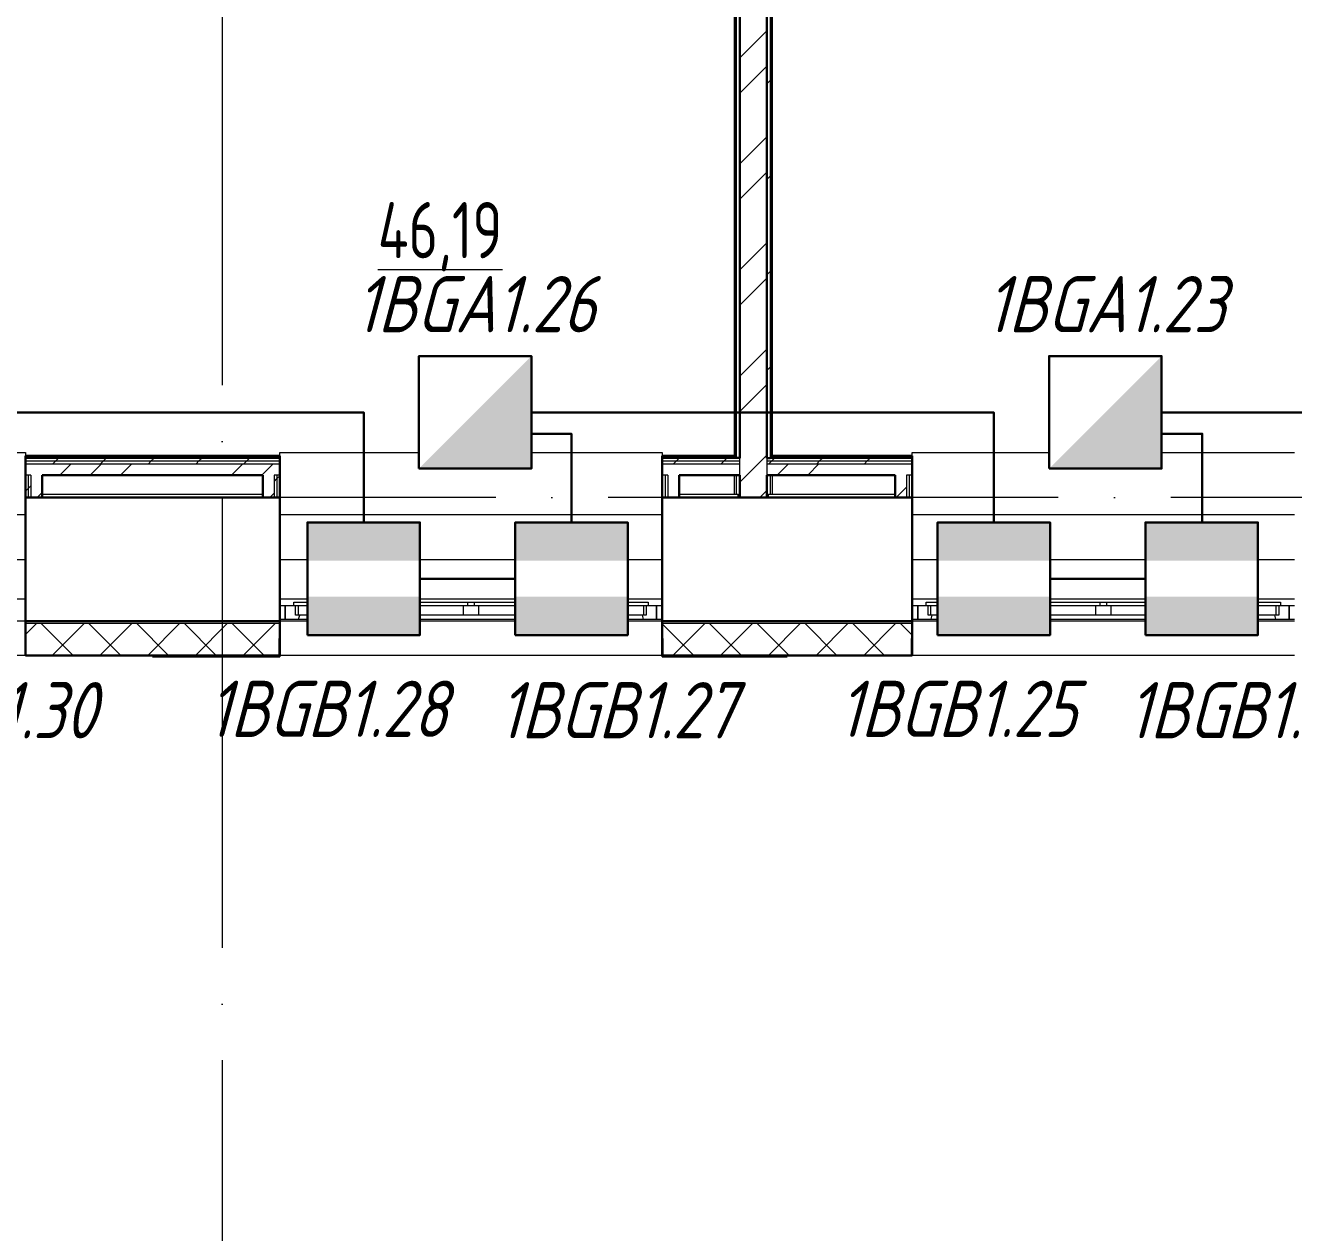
# Model space of a CAD drawing. Header units: millimetres. Extents: x -259793 to 1187961, y -549744 to 43070.
# Drawn here: x -60181 to -54545, y -23410 to -18046 of the extents above; entities that cross this region are included whole.
import ezdxf
from ezdxf.enums import TextEntityAlignment as Align

# ---------------------------------------------------------------- set-up
doc = ezdxf.new("R2010")
doc.units = ezdxf.units.MM
doc.linetypes.add('ADSK_Линия сетки', pattern=[25, 20, -2.5, 0, -2.5])
for name, color, linetype, lineweight in [('_ Окна', 7, 'Continuous', 9), ('RC-Извещатели_охранные', 5, 'Continuous', 30), ('лс', 5, 'Continuous', 30), ('Марки помещений', 252, 'Continuous', 20), ('Ограждение', 252, 'Continuous', 9), ('Окна', 252, 'Continuous', 9), ('Оси', 252, 'Continuous', 9), ('Стены внутренние', 7, 'Continuous', 18), ('Стены наружные', 7, 'Continuous', 18), ('Стены штриховка', 7, 'Continuous', 9)]:
    doc.layers.add(name, color=color, linetype=linetype, lineweight=lineweight)
doc.layers.add('RC-Позиционные_обозначения', color=7, linetype='Continuous')
doc.styles.add('GOST Common_3', font='', dxfattribs={"height": 3.5})
doc.styles.add('RubezhCAD', font='', dxfattribs={"oblique": 10})
doc.styles.get("Standard").update_dxf_attribs({"font": ''})
doc.styles.get('GOST Common_3').set_extended_font_data('GOST 2.304 type A')
doc.styles.get('RubezhCAD').set_extended_font_data('GOST type A')
doc.styles.get('Standard').set_extended_font_data('GOST type B')

# ---------------------------------------------------------------- blocks, each defined once
blk = doc.blocks.new('RC-UGO-IOZ-02')
at = {"layer": 'RC-Извещатели_охранные'}
blk.add_attdef('PSTN', text='', height=2.5, dxfattribs=at).set_placement((0.977, 2.603), align=Align.BOTTOM_LEFT)
blk.add_wipeout([(2.5, -2.5), (2.5, 2.5), (-2.5, 2.5), (-2.5, -2.5)]).dxf.layer = 'RC-Извещатели_охранные'
blk.add_wipeout([(-2.5, -2.5), (-2.5, 2.5), (2.5, 2.5), (2.5, -2.5)]).dxf.layer = 'RC-Извещатели_охранные'
h = blk.add_hatch(color=256, dxfattribs=at)
h.dxf.hatch_style = 1
h.paths.add_polyline_path([(2.5, -2.5), (2.5, 2.5), (0, 0), (-2.5, -2.5)])
blk.add_lwpolyline([(-2.5, -2.5), (2.5, -2.5), (2.5, 2.5), (-2.5, 2.5)], close=True, dxfattribs=at)
blk = doc.blocks.new('RC-UGO-IOM-02')
at = {"layer": 'RC-Извещатели_охранные'}
blk.add_point((0, 0), dxfattribs=at)
blk.add_attdef('PSTN', text='', height=2.5, dxfattribs=at).set_placement((0.977, 2.603), align=Align.BOTTOM_LEFT)
blk.add_wipeout([(2.5, -2.5), (2.5, 2.5), (-2.5, 2.5), (-2.5, -2.5)]).dxf.layer = 'RC-Извещатели_охранные'
blk.add_wipeout([(-2.5, -2.5), (-2.5, 2.5), (2.5, 2.5), (2.5, -2.5)]).dxf.layer = 'RC-Извещатели_охранные'
h = blk.add_hatch(color=256, dxfattribs=at)
h.dxf.hatch_style = 1
h.paths.add_polyline_path([(2.5, 0.8), (2.5, 2.506), (-2.5, 2.499), (-2.5, 0.8)])
h = blk.add_hatch(color=256, dxfattribs=at)
h.dxf.hatch_style = 1
h.paths.add_polyline_path([(2.5, -2.5), (2.5, -0.794), (-2.5, -0.801), (-2.5, -2.5)])
blk.add_lwpolyline([(-2.5, -2.5), (2.5, -2.5), (2.5, 2.5), (-2.5, 2.5)], close=True, dxfattribs=at)
blk = doc.blocks.new('1 этаж')
at = {"layer": 'Стены наружные', "lineweight": 9, "true_color": 0x636466}
h = blk.add_hatch(dxfattribs=at)
h.set_pattern_fill('FP_41', color=251, style=0, pattern_type=2)
h.set_pattern_definition([(180, (-32119.82, 96), (-1e-14, -100), [])])
h.paths.add_polyline_path([(-66005.8, -20703.7), (-64730.8, -20703.7), (-64730.8, -20693.7), (-66005.8, -20693.7)])
h.paths.add_polyline_path([(2117.4, -20703.7), (2694.2, -20703.7), (2694.2, -20693.7), (1409.2, -20693.7), (1409.2, -20703.7)])
h.paths.add_polyline_path([(-63030.8, -20703.7), (-61880.8, -20703.7), (-61880.8, -20693.7), (-63030.8, -20693.7)])
h.paths.add_polyline_path([(-752.8, -20703.7), (-290.8, -20703.7), (-290.8, -20693.7), (-1390.8, -20693.7), (-1390.8, -20703.7)])
h.paths.add_polyline_path([(-60180.8, -20703.7), (-59050.8, -20703.7), (-59050.8, -20693.7), (-60180.8, -20693.7)])
h.paths.add_polyline_path([(-3623, -20703.7), (-3090.8, -20703.7), (-3090.8, -20693.7), (-4165.8, -20693.7), (-4165.8, -20703.7)])
h.paths.add_polyline_path([(-57350.8, -20703.7), (-56240.8, -20703.7), (-56240.8, -20693.7), (-57350.8, -20693.7)])
h.paths.add_polyline_path([(-5865.8, -20703.7), (-5865.8, -20693.7), (-6960.8, -20693.7), (-6960.8, -20703.7), (-6493.2, -20703.7)])
h.paths.add_polyline_path([(-54540.8, -20703.7), (-53450.8, -20703.7), (-53450.8, -20693.7), (-54540.8, -20693.7)])
h.paths.add_polyline_path([(-8660.8, -20703.7), (-8660.8, -20693.7), (-9765.8, -20693.7), (-9765.8, -20703.7), (-9363.4, -20703.7)])
h.paths.add_polyline_path([(-51750.8, -20703.7), (-50620.8, -20703.7), (-50620.8, -20693.7), (-51750.8, -20693.7)])
h.paths.add_polyline_path([(-11516, -20703.7), (-11465.8, -20703.7), (-11465.8, -20693.7), (-12545.8, -20693.7), (-12545.8, -20703.7), (-12233.6, -20703.7)])
h.paths.add_polyline_path([(-48920.8, -20703.7), (-47800.8, -20703.7), (-47800.8, -20693.7), (-48920.8, -20693.7)])
h.paths.add_polyline_path([(-14245.8, -20703.7), (-14245.8, -20693.7), (-15320.8, -20693.7), (-15320.8, -20703.7), (-14386.2, -20703.7)])
h.paths.add_polyline_path([(-46100.8, -20703.7), (-45030.8, -20703.7), (-45030.8, -20693.7), (-46100.8, -20693.7)])
h.paths.add_polyline_path([(-17256.4, -20703.7), (-17020.8, -20703.7), (-17020.8, -20693.7), (-18120.8, -20693.7), (-18120.8, -20703.7), (-17974, -20703.7)])
h.paths.add_polyline_path([(-43330.8, -20703.7), (-42230.8, -20703.7), (-42230.8, -20693.7), (-43330.8, -20693.7)])
h.paths.add_polyline_path([(-19820.8, -20703.7), (-19820.8, -20693.7), (-20920.8, -20693.7), (-20920.8, -20703.7), (-20126.6, -20703.7)])
h.paths.add_polyline_path([(-40530.8, -20703.7), (-39400.8, -20703.7), (-39400.8, -20693.7), (-40530.8, -20693.7)])
h.paths.add_polyline_path([(-22620.8, -20703.7), (-22620.8, -20693.7), (-23700.8, -20693.7), (-23700.8, -20703.7), (-22996.8, -20703.7)])
h.paths.add_polyline_path([(-25867, -20703.7), (-25400.8, -20703.7), (-25400.8, -20693.7), (-26500.8, -20693.7), (-26500.8, -20703.7), (-26498.8, -20703.7)])
h.paths.add_polyline_path([(-37700.8, -20703.7), (-36590.8, -20703.7), (-36590.8, -20693.7), (-37700.8, -20693.7)])
h.paths.add_polyline_path([(-28202.8, -20703.7), (-28200.8, -20703.7), (-28200.8, -20693.7), (-29240.8, -20693.7), (-29239.8, -20703.7), (-28378.4, -20703.7)])
h.paths.add_polyline_path([(-34890.8, -20703.7), (-33780.8, -20703.7), (-33780.8, -20693.7), (-34890.8, -20693.7)])
h.paths.add_polyline_path([(-30940.8, -20703.7), (-30940.8, -20693.7), (-32080.8, -20693.7), (-32079.8, -20703.7), (-31090.8, -20703.7)])
at = {"layer": '_ Окна', "color": 251, "true_color": 0x636466}
for p, q in [((-59025.8, -20625.7), (-59050.8, -20625.7)), ((-59025.8, -20683.7), (-59025.8, -20625.7)), ((-57350.8, -20625.7), (-57375.8, -20625.7)), ((-57375.8, -20625.7), (-57375.8, -20683.7)), ((-56215.8, -20625.7), (-56240.8, -20625.7)), ((-56215.8, -20683.7), (-56215.8, -20625.7)), ((-54540.8, -20625.7), (-54565.8, -20625.7)), ((-54565.8, -20625.7), (-54565.8, -20683.7)), ((-59050.8, -20683.7), (-59025.8, -20683.7)), ((-57375.8, -20683.7), (-57350.8, -20683.7)), ((-56240.8, -20683.7), (-56215.8, -20683.7)), ((-54565.8, -20683.7), (-54540.8, -20683.7))]:
    blk.add_line(p, q, dxfattribs=at)
at = {"layer": '_ Окна', "color": 251, "lineweight": 18, "true_color": 0x636466}
for p, q in [((-58987.8, -20625.7), (-59025.8, -20625.7)), ((-59025.8, -20625.7), (-59025.8, -20683.7)), ((-58979.8, -20666.7), (-58979.8, -20625.7)), ((-57421.8, -20625.7), (-57421.8, -20666.7)), ((-57375.8, -20625.7), (-57413.8, -20625.7)), ((-57375.8, -20683.7), (-57375.8, -20625.7)), ((-56177.8, -20625.7), (-56215.8, -20625.7)), ((-56215.8, -20625.7), (-56215.8, -20683.7)), ((-56169.8, -20666.7), (-56169.8, -20625.7)), ((-54611.8, -20625.7), (-54611.8, -20666.7)), ((-54565.8, -20625.7), (-54603.8, -20625.7)), ((-54565.8, -20683.7), (-54565.8, -20625.7)), ((-58967.8, -20666.7), (-58979.8, -20666.7)), ((-58966.4, -20683.7), (-58961.8, -20666.7)), ((-57439.8, -20666.7), (-57435.2, -20683.7)), ((-57421.8, -20666.7), (-57433.8, -20666.7)), ((-56157.8, -20666.7), (-56169.8, -20666.7)), ((-56156.4, -20683.7), (-56151.8, -20666.7)), ((-54629.8, -20666.7), (-54625.2, -20683.7)), ((-54611.8, -20666.7), (-54623.8, -20666.7)), ((-59025.8, -20683.7), (-58966.4, -20683.7)), ((-57435.2, -20683.7), (-57375.8, -20683.7)), ((-56215.8, -20683.7), (-56156.4, -20683.7)), ((-54625.2, -20683.7), (-54565.8, -20683.7))]:
    blk.add_line(p, q, dxfattribs=at)
at = {"layer": 'Ограждение', "color": 251, "true_color": 0x636466}
for p, q in [((-57030.8, -14488.7), (-57030.8, -19958.8)), ((-56860.8, -19958.8), (-56860.8, -14773.7)), ((-61880.8, -19943.7), (-60180.8, -19943.7)), ((-60180.8, -19943.7), (-60180.8, -19958.7)), ((-59050.8, -19958.7), (-59050.8, -19943.7)), ((-59050.8, -19943.7), (-57350.8, -19943.7)), ((-57350.8, -19943.7), (-57350.8, -19958.7)), ((-56240.8, -19958.7), (-56240.8, -19943.7)), ((-56240.8, -19943.7), (-54540.8, -19943.7)), ((-57030.8, -20043.7), (-57030.8, -20128.7)), ((-57020.8, -20128.7), (-57020.8, -20043.7)), ((-56870.8, -20043.7), (-56870.8, -20128.7)), ((-56860.8, -20128.7), (-56860.8, -20043.7)), ((-61880.8, -20218.7), (-60180.8, -20218.7)), ((-59050.8, -20218.7), (-57350.8, -20218.7)), ((-56240.8, -20218.7), (-54540.8, -20218.7)), ((-61880.8, -20418.7), (-60180.8, -20418.7)), ((-59050.8, -20418.7), (-57350.8, -20418.7)), ((-56240.8, -20418.7), (-54540.8, -20418.7)), ((-61880.8, -20593.7), (-60180.8, -20593.7)), ((-59050.8, -20593.7), (-57350.8, -20593.7)), ((-56240.8, -20593.7), (-54540.8, -20593.7))]:
    blk.add_line(p, q, dxfattribs=at)
at = {"layer": 'Окна', "color": 251, "true_color": 0x636466}
for p, q in [((-58987.8, -20608.7), (-58215.8, -20608.7)), ((-58987.8, -20625.7), (-58987.8, -20608.7)), ((-58215.8, -20625.7), (-58987.8, -20625.7)), ((-58967.8, -20666.7), (-58967.8, -20625.7)), ((-58235.8, -20625.7), (-58235.8, -20666.7)), ((-58215.8, -20608.7), (-58185.8, -20608.7)), ((-58215.8, -20608.7), (-58215.8, -20625.7)), ((-58185.8, -20625.7), (-58215.8, -20625.7)), ((-58185.8, -20608.7), (-57413.8, -20608.7)), ((-58185.8, -20625.7), (-58185.8, -20608.7)), ((-57413.8, -20625.7), (-58185.8, -20625.7)), ((-58165.8, -20666.7), (-58165.8, -20625.7)), ((-57433.8, -20625.7), (-57433.8, -20666.7)), ((-57413.8, -20608.7), (-57413.8, -20625.7)), ((-56177.8, -20608.7), (-55405.8, -20608.7)), ((-56177.8, -20625.7), (-56177.8, -20608.7)), ((-55405.8, -20625.7), (-56177.8, -20625.7)), ((-56157.8, -20666.7), (-56157.8, -20625.7)), ((-55425.8, -20625.7), (-55425.8, -20666.7)), ((-55405.8, -20608.7), (-55375.8, -20608.7)), ((-55405.8, -20608.7), (-55405.8, -20625.7)), ((-55375.8, -20625.7), (-55405.8, -20625.7)), ((-55375.8, -20608.7), (-54603.8, -20608.7)), ((-55375.8, -20625.7), (-55375.8, -20608.7)), ((-54603.8, -20625.7), (-55375.8, -20625.7)), ((-55355.8, -20666.7), (-55355.8, -20625.7)), ((-54623.8, -20625.7), (-54623.8, -20666.7)), ((-54603.8, -20608.7), (-54603.8, -20625.7)), ((-58235.8, -20666.7), (-58967.8, -20666.7)), ((-58165.8, -20666.7), (-58235.8, -20666.7)), ((-57433.8, -20666.7), (-58165.8, -20666.7)), ((-55425.8, -20666.7), (-56157.8, -20666.7)), ((-55355.8, -20666.7), (-55425.8, -20666.7)), ((-54623.8, -20666.7), (-55355.8, -20666.7)), ((-58966.4, -20683.7), (-57435.2, -20683.7)), ((-56156.4, -20683.7), (-54625.2, -20683.7))]:
    blk.add_line(p, q, dxfattribs=at)
at = {"layer": 'Оси', "color": 251, "linetype": 'ADSK_Линия сетки', "ltscale": 100, "true_color": 0x636466}
for p, q in [((-59305.8, -2643.7), (-59305.8, -33769.9)), ((4411.5, -20143.7), (-72528.1, -20143.7))]:
    blk.add_line(p, q, dxfattribs=at)
at = {"layer": 'Стены внутренние', "color": 251, "lineweight": 30, "true_color": 0x636466}
for p, q in [((-60180.8, -20143.7), (-60180.8, -20693.7)), ((-59125.8, -20143.7), (-60105.8, -20143.7)), ((-59050.8, -20693.7), (-59050.8, -20143.7)), ((-57350.8, -20143.7), (-57350.8, -20693.7)), ((-57005.8, -20143.7), (-57275.8, -20143.7)), ((-56315.8, -20143.7), (-56885.8, -20143.7)), ((-56240.8, -20693.7), (-56240.8, -20143.7)), ((-60180.8, -20693.7), (-59050.8, -20693.7)), ((-60180.8, -20703.7), (-60180.8, -20845.7)), ((-59050.8, -20845.7), (-59050.8, -20703.7)), ((-57350.8, -20693.7), (-56240.8, -20693.7)), ((-57350.8, -20703.7), (-57350.8, -20845.7)), ((-56240.8, -20845.7), (-56240.8, -20703.7)), ((-60180.8, -20845.7), (-59050.8, -20845.7)), ((-57350.8, -20845.7), (-56240.8, -20845.7))]:
    blk.add_line(p, q, dxfattribs=at)
at = {"layer": 'Стены внутренние', "color": 251, "true_color": 0x636466}
for p, q in [((-60180.8, -20693.7), (-61880.8, -20693.7)), ((-57350.8, -20693.7), (-59050.8, -20693.7)), ((-54540.8, -20693.7), (-56240.8, -20693.7)), ((-60180.8, -20845.7), (-61880.8, -20845.7)), ((-57350.8, -20845.7), (-59050.8, -20845.7)), ((-54540.8, -20845.7), (-56240.8, -20845.7))]:
    blk.add_line(p, q, dxfattribs=at)
at = {"layer": 'Стены внутренние', "color": 251, "linetype": 'Continuous', "lineweight": 9, "true_color": 0x636466}
for p, q in [((-60180.8, -20752.5), (-60132, -20703.7)), ((-59970.5, -20843.7), (-60110.5, -20703.7)), ((-60059.9, -20843.7), (-59919.9, -20703.7)), ((-59758.3, -20843.7), (-59898.3, -20703.7)), ((-59847.8, -20843.7), (-59707.8, -20703.7)), ((-59546.2, -20843.7), (-59686.2, -20703.7)), ((-59635.6, -20843.7), (-59495.6, -20703.7)), ((-59334.1, -20843.7), (-59474.1, -20703.7)), ((-59423.5, -20843.7), (-59283.5, -20703.7)), ((-59121.9, -20843.7), (-59261.9, -20703.7)), ((-59211.4, -20843.7), (-59071.4, -20703.7)), ((-57212.7, -20843.7), (-57350.8, -20705.7)), ((-57302.2, -20843.7), (-57162.2, -20703.7)), ((-57000.6, -20843.7), (-57140.6, -20703.7)), ((-57090.1, -20843.7), (-56950.1, -20703.7)), ((-56788.5, -20843.7), (-56928.5, -20703.7)), ((-56877.9, -20843.7), (-56737.9, -20703.7)), ((-56576.3, -20843.7), (-56716.3, -20703.7)), ((-56665.8, -20843.7), (-56525.8, -20703.7)), ((-56364.2, -20843.7), (-56504.2, -20703.7)), ((-56453.7, -20843.7), (-56313.7, -20703.7)), ((-56240.8, -20755), (-56292.1, -20703.7)), ((-57154.4, -20845.7), (-57155.5, -20843.7)), ((-56802.4, -20845.7), (-56803.6, -20843.7)), ((-56588.5, -20843.7), (-56589.6, -20845.7))]:
    blk.add_line(p, q, dxfattribs=at)
at = {"layer": 'Стены наружные', "color": 251, "lineweight": 30, "true_color": 0x636466}
for p, q in [((-57005.8, -14188.7), (-57005.8, -19968.7)), ((-57025.8, -14208.7), (-57025.8, -19958.7)), ((-56885.8, -19968.7), (-56885.8, -14508.7)), ((-56865.8, -19958.7), (-56865.8, -14538.7)), ((-60180.8, -19958.7), (-60180.8, -20143.7)), ((-59050.8, -19958.7), (-60180.8, -19958.7)), ((-59050.8, -20143.7), (-59050.8, -19958.7)), ((-57350.8, -19958.7), (-57350.8, -20143.7)), ((-57025.8, -19958.7), (-57350.8, -19958.7)), ((-57020.8, -19963.7), (-57025.8, -19963.7)), ((-56885.8, -19968.7), (-56870.8, -19968.7)), ((-56865.8, -19963.7), (-56870.8, -19963.7)), ((-56240.8, -19958.7), (-56865.8, -19958.7)), ((-56240.8, -20143.7), (-56240.8, -19958.7)), ((-60105.8, -20043.7), (-59125.8, -20043.7)), ((-60105.8, -20143.7), (-60105.8, -20043.7)), ((-59125.8, -20043.7), (-59125.8, -20143.7)), ((-57275.8, -20043.7), (-57005.8, -20043.7)), ((-57275.8, -20143.7), (-57275.8, -20043.7)), ((-57005.8, -20043.7), (-57005.8, -20143.7)), ((-56885.8, -20143.7), (-56885.8, -20043.7)), ((-56885.8, -20043.7), (-56315.8, -20043.7)), ((-56315.8, -20043.7), (-56315.8, -20143.7)), ((-60180.8, -20143.7), (-60105.8, -20143.7)), ((-59125.8, -20143.7), (-59050.8, -20143.7)), ((-57350.8, -20143.7), (-57275.8, -20143.7)), ((-57005.8, -20143.7), (-56885.8, -20143.7)), ((-56315.8, -20143.7), (-56240.8, -20143.7)), ((-60180.8, -20693.7), (-60180.8, -20703.7)), ((-59050.8, -20703.7), (-59050.8, -20693.7)), ((-57350.8, -20693.7), (-57350.8, -20703.7)), ((-56240.8, -20703.7), (-56240.8, -20693.7)), ((-59050.8, -20845.7), (-59615.8, -20845.7)), ((-59615.8, -20845.7), (-59615.8, -20850.7)), ((-59615.8, -20850.7), (-59050.8, -20850.7)), ((-59050.8, -20850.7), (-59050.8, -20845.7)), ((-56795.8, -20845.7), (-57350.8, -20845.7)), ((-57350.8, -20845.7), (-57350.8, -20850.7)), ((-57350.8, -20850.7), (-56795.8, -20850.7)), ((-56795.8, -20850.7), (-56795.8, -20845.7))]:
    blk.add_line(p, q, dxfattribs=at)
at = {"layer": 'Стены наружные', "color": 251, "linetype": 'Continuous', "lineweight": 9, "true_color": 0x636466}
for p, q in [((-57025.8, -18092.5), (-57020.8, -18087.5)), ((-57005.8, -18189.5), (-56885.8, -18069.5)), ((-56870.8, -18078.9), (-56865.8, -18073.9)), ((-56870.8, -18149.6), (-56865.8, -18144.6)), ((-57025.8, -18163.2), (-57020.8, -18158.2)), ((-57025.8, -18233.9), (-57020.8, -18228.9)), ((-57005.8, -18346.6), (-56885.8, -18226.6)), ((-56870.8, -18220.3), (-56865.8, -18215.3)), ((-57025.8, -18304.6), (-57020.8, -18299.6)), ((-56885.8, -18306), (-56870.8, -18291)), ((-56870.8, -18291), (-56865.8, -18286)), ((-57025.8, -18375.3), (-57020.8, -18370.3)), ((-56870.8, -18361.7), (-56865.8, -18356.7)), ((-56870.8, -18432.4), (-56865.8, -18427.4)), ((-57025.8, -18446), (-57020.8, -18441)), ((-57025.8, -18516.7), (-57020.8, -18511.7)), ((-56870.8, -18503.1), (-56865.8, -18498.1)), ((-57025.8, -18587.4), (-57020.8, -18582.4)), ((-57005.8, -18661), (-56885.8, -18541)), ((-56870.8, -18573.9), (-56865.8, -18568.9)), ((-57025.8, -18658.1), (-57020.8, -18653.1)), ((-56870.8, -18644.6), (-56865.8, -18639.6)), ((-57005.8, -18818.1), (-56885.8, -18698.1)), ((-57025.8, -18728.9), (-57020.8, -18723.9)), ((-56885.8, -18730.3), (-56870.8, -18715.3)), ((-56870.8, -18715.3), (-56865.8, -18710.3)), ((-57025.8, -18799.6), (-57020.8, -18794.6)), ((-56870.8, -18786), (-56865.8, -18781)), ((-57025.8, -18870.3), (-57020.8, -18865.3)), ((-56870.8, -18856.7), (-56865.8, -18851.7)), ((-56870.8, -18927.4), (-56865.8, -18922.4)), ((-57025.8, -18941), (-57020.8, -18936)), ((-57025.8, -19011.7), (-57020.8, -19006.7)), ((-57005.8, -19132.4), (-56885.8, -19012.4)), ((-56870.8, -18998.1), (-56865.8, -18993.1)), ((-57025.8, -19082.4), (-57020.8, -19077.4)), ((-56870.8, -19068.8), (-56865.8, -19063.8)), ((-57025.8, -19153.1), (-57020.8, -19148.1)), ((-56885.8, -19154.5), (-56870.8, -19139.5)), ((-56870.8, -19139.5), (-56865.8, -19134.5)), ((-57005.8, -19289.6), (-56885.8, -19169.6)), ((-56870.8, -19210.3), (-56865.8, -19205.3)), ((-57025.8, -19223.8), (-57020.8, -19218.8)), ((-57025.8, -19294.5), (-57020.8, -19289.5)), ((-56870.8, -19281), (-56865.8, -19276)), ((-57025.8, -19365.3), (-57020.8, -19360.3)), ((-56870.8, -19351.7), (-56865.8, -19346.7)), ((-57025.8, -19436), (-57020.8, -19431)), ((-56870.8, -19422.4), (-56865.8, -19417.4)), ((-57005.8, -19603.9), (-56885.8, -19483.9)), ((-56870.8, -19493.1), (-56865.8, -19488.1)), ((-57025.8, -19506.7), (-57020.8, -19501.7)), ((-57025.8, -19577.4), (-57020.8, -19572.4)), ((-56885.8, -19578.8), (-56870.8, -19563.8)), ((-56870.8, -19563.8), (-56865.8, -19558.8)), ((-57025.8, -19648.1), (-57020.8, -19643.1)), ((-57005.8, -19761), (-56885.8, -19641)), ((-56870.8, -19634.5), (-56865.8, -19629.5)), ((-57025.8, -19718.8), (-57020.8, -19713.8)), ((-56870.8, -19705.2), (-56865.8, -19700.2)), ((-56870.8, -19775.9), (-56865.8, -19770.9)), ((-57025.8, -19789.5), (-57020.8, -19784.5)), ((-57025.8, -19860.2), (-57020.8, -19855.2)), ((-56870.8, -19846.7), (-56865.8, -19841.7)), ((-57025.8, -19930.9), (-57020.8, -19925.9)), ((-56870.8, -19917.4), (-56865.8, -19912.4)), ((-60169.9, -19963.7), (-60164.9, -19958.7)), ((-60099.2, -19963.7), (-60094.2, -19958.7)), ((-60058.4, -19993.7), (-60045.9, -19981.2)), ((-60045.9, -19981.2), (-60033.4, -19968.7)), ((-60028.4, -19963.7), (-60023.4, -19958.7)), ((-60027.7, -20043.7), (-59977.7, -19993.7)), ((-59957.7, -19963.7), (-59952.7, -19958.7)), ((-59892.8, -20043.7), (-59842.8, -19993.7)), ((-59887, -19963.7), (-59882, -19958.7)), ((-59846.3, -19993.7), (-59833.8, -19981.2)), ((-59833.8, -19981.2), (-59821.3, -19968.7)), ((-59821.3, -19968.7), (-59816.3, -19963.7)), ((-59816.3, -19963.7), (-59811.3, -19958.7)), ((-59757.8, -20043.7), (-59707.8, -19993.7)), ((-59745.6, -19963.7), (-59740.6, -19958.7)), ((-59674.9, -19963.7), (-59669.9, -19958.7)), ((-59634.2, -19993.7), (-59621.7, -19981.2)), ((-59621.7, -19981.2), (-59609.2, -19968.7)), ((-59604.2, -19963.7), (-59599.2, -19958.7)), ((-59533.5, -19963.7), (-59528.5, -19958.7)), ((-59462.8, -19963.7), (-59457.8, -19958.7)), ((-59422, -19993.7), (-59409.5, -19981.2)), ((-59409.5, -19981.2), (-59397, -19968.7)), ((-59397, -19968.7), (-59392, -19963.7)), ((-59392, -19963.7), (-59387, -19958.7)), ((-59321.3, -19963.7), (-59316.3, -19958.7)), ((-59264.4, -20043.7), (-59214.4, -19993.7)), ((-59250.6, -19963.7), (-59245.6, -19958.7)), ((-59209.9, -19993.7), (-59197.4, -19981.2)), ((-59197.4, -19981.2), (-59184.9, -19968.7)), ((-59179.9, -19963.7), (-59174.9, -19958.7)), ((-59129.5, -20043.7), (-59079.5, -19993.7)), ((-59109.2, -19963.7), (-59104.2, -19958.7)), ((-57341.4, -19963.7), (-57336.4, -19958.7)), ((-57300.7, -19993.7), (-57288.2, -19981.2)), ((-57288.2, -19981.2), (-57275.7, -19968.7)), ((-57275.7, -19968.7), (-57270.7, -19963.7)), ((-57270.7, -19963.7), (-57265.7, -19958.7)), ((-57200, -19963.7), (-57195, -19958.7)), ((-57129.3, -19963.7), (-57124.3, -19958.7)), ((-57088.6, -19993.7), (-57076.1, -19981.2)), ((-57076.1, -19981.2), (-57063.6, -19968.7)), ((-57058.6, -19963.7), (-57053.6, -19958.7)), ((-57005.8, -20075.3), (-56885.8, -19955.3)), ((-56876.5, -19993.7), (-56864, -19981.2)), ((-56864, -19981.2), (-56851.5, -19968.7)), ((-56851.5, -19968.7), (-56846.5, -19963.7)), ((-56846.5, -19963.7), (-56841.5, -19958.7)), ((-56839.5, -20043.7), (-56789.5, -19993.7)), ((-56775.7, -19963.7), (-56770.7, -19958.7)), ((-56705, -19963.7), (-56700, -19958.7)), ((-56704.5, -20043.7), (-56654.5, -19993.7)), ((-56664.3, -19993.7), (-56651.8, -19981.2)), ((-56651.8, -19981.2), (-56639.3, -19968.7)), ((-56634.3, -19963.7), (-56629.3, -19958.7)), ((-56563.6, -19963.7), (-56558.6, -19958.7)), ((-56492.9, -19963.7), (-56487.9, -19958.7)), ((-56452.2, -19993.7), (-56439.7, -19981.2)), ((-56439.7, -19981.2), (-56427.2, -19968.7)), ((-56427.2, -19968.7), (-56422.2, -19963.7)), ((-56422.2, -19963.7), (-56417.2, -19958.7)), ((-56351.5, -19963.7), (-56346.5, -19958.7)), ((-56280.8, -19963.7), (-56275.8, -19958.7)), ((-59075.8, -20071.8), (-59063.3, -20059.3)), ((-59063.3, -20059.3), (-59050.8, -20046.8)), ((-57350.8, -20043.8), (-57350.7, -20043.7)), ((-60180.8, -20116.1), (-60168.3, -20103.6)), ((-60168.3, -20103.6), (-60155.8, -20091.1)), ((-56917, -20143.7), (-56885.8, -20112.5)), ((-56311.1, -20143.7), (-56265.8, -20098.4)), ((-60127.7, -20143.7), (-60105.8, -20121.8)), ((-59094.5, -20143.7), (-59075.8, -20125)), ((-59407.9, -20850.3), (-59408.2, -20850.7)), ((-57153.7, -20846.9), (-57154.4, -20845.7)), ((-56799.5, -20850.7), (-56802.4, -20845.7))]:
    blk.add_line(p, q, dxfattribs=at)
at = {"layer": 'Стены наружные', "color": 251, "true_color": 0x636466}
for p, q in [((-60105.8, -20128.7), (-59125.8, -20128.7)), ((-57275.8, -20128.7), (-57013.3, -20128.7)), ((-57013.3, -20143.7), (-57013.3, -20128.7)), ((-56878.3, -20128.7), (-56315.8, -20128.7)), ((-56878.3, -20143.7), (-56878.3, -20128.7))]:
    blk.add_line(p, q, dxfattribs=at)
at = {"layer": 'Стены штриховка', "color": 251, "true_color": 0x636466}
for p, q in [((-57020.8, -19963.7), (-57020.8, -14188.7)), ((-56870.8, -14508.7), (-56870.8, -19963.7)), ((-59050.8, -19963.7), (-60180.8, -19963.7)), ((-60180.8, -19968.7), (-59050.8, -19968.7)), ((-60180.8, -19981.2), (-59050.8, -19981.2)), ((-60180.8, -19993.7), (-59050.8, -19993.7)), ((-57025.8, -19963.7), (-57350.8, -19963.7)), ((-57350.8, -19968.7), (-57005.8, -19968.7)), ((-57350.8, -19981.2), (-57005.8, -19981.2)), ((-57350.8, -19993.7), (-57005.8, -19993.7)), ((-57020.8, -19963.7), (-57005.8, -19963.7)), ((-57005.8, -20043.7), (-57005.8, -19968.7)), ((-56885.8, -19968.7), (-56885.8, -20043.7)), ((-56885.8, -19981.2), (-56240.8, -19981.2)), ((-56885.8, -19993.7), (-56240.8, -19993.7)), ((-56870.8, -19968.7), (-56240.8, -19968.7)), ((-56240.8, -19963.7), (-56865.8, -19963.7)), ((-60155.8, -20043.7), (-60180.8, -20043.7)), ((-60168.3, -20043.7), (-60168.3, -20143.7)), ((-60155.8, -20043.7), (-60155.8, -20143.7)), ((-59050.8, -20043.7), (-59075.8, -20043.7)), ((-59075.8, -20043.7), (-59075.8, -20143.7)), ((-59063.3, -20043.7), (-59063.3, -20143.7)), ((-57325.8, -20043.7), (-57350.8, -20043.7)), ((-57338.3, -20043.7), (-57338.3, -20143.7)), ((-57325.8, -20043.7), (-57325.8, -20143.7)), ((-56240.8, -20043.7), (-56265.8, -20043.7)), ((-56265.8, -20043.7), (-56265.8, -20143.7)), ((-56253.3, -20043.7), (-56253.3, -20143.7)), ((-59050.8, -20703.7), (-60180.8, -20703.7)), ((-56240.8, -20703.7), (-57350.8, -20703.7)), ((-60178.8, -20769.7), (-60180.8, -20769.7)), ((-60178.8, -20769.7), (-60178.8, -20843.7)), ((-59050.8, -20769.7), (-59052.8, -20769.7)), ((-59052.8, -20843.7), (-59052.8, -20769.7)), ((-57348.8, -20769.7), (-57350.8, -20769.7)), ((-57348.8, -20769.7), (-57348.8, -20843.7)), ((-56240.8, -20769.7), (-56242.8, -20769.7)), ((-56242.8, -20843.7), (-56242.8, -20769.7)), ((-60178.8, -20843.7), (-59052.8, -20843.7)), ((-57348.8, -20843.7), (-56242.8, -20843.7))]:
    blk.add_line(p, q, dxfattribs=at)
at = {"layer": 'Марки помещений', "color": 251, "true_color": 0x636466, "style": 'GOST Common_3', "width": 0.9}
blk.add_text('%%U46,19', height=250, dxfattribs=at).set_placement((-58614.6, -19080.6))

msp = doc.modelspace()

# ---------------------------------------------------------------- block references
msp.add_blockref('1 этаж', (0, 0))

# ---------------------------------------------------------------- next in the draw order: block references
at = {"layer": 'RC-Извещатели_охранные', "color": 1, "ltscale": 0.01}
ref = msp.add_blockref('RC-UGO-IOZ-02', (-58181.85253, -19765.17536), dxfattribs=dict(at, xscale=100, yscale=100, zscale=100))
ref.add_attrib('PSTN', '1BGA1.26', dxfattribs={"layer": 'RC-Позиционные_обозначения', "height": 250, "style": 'RubezhCAD', "oblique": 15}).set_placement((-58181.85253, -19484.44351), align=Align.BOTTOM_CENTER)
ref = msp.add_blockref('RC-UGO-IOZ-02', (-55381.85253, -19765.17536), dxfattribs=dict(at, xscale=100, yscale=100, zscale=100))
ref.add_attrib('PSTN', '1BGA1.23', dxfattribs={"layer": 'RC-Позиционные_обозначения', "height": 250, "style": 'RubezhCAD', "oblique": 15}).set_placement((-55381.85253, -19484.44351), align=Align.BOTTOM_CENTER)
ref = msp.add_blockref('RC-UGO-IOM-02', (-60597.41584, -20504.60048), dxfattribs=dict(at, xscale=100, yscale=100, zscale=100))
ref.add_attrib('PSTN', '1BGB1.30', dxfattribs={"layer": 'RC-Позиционные_обозначения', "height": 250, "style": 'RubezhCAD', "oblique": 15}).set_placement((-60395.33998, -21288.78482), align=Align.BOTTOM_CENTER)
ref = msp.add_blockref('RC-UGO-IOM-02', (-58677.46428, -20504.60048), dxfattribs=dict(at, xscale=100, yscale=100, zscale=100))
ref.add_attrib('PSTN', '1BGB1.28', dxfattribs={"layer": 'RC-Позиционные_обозначения', "height": 250, "style": 'RubezhCAD', "oblique": 15}).set_placement((-58839.51652, -21282.70235), align=Align.BOTTOM_CENTER)
ref = msp.add_blockref('RC-UGO-IOM-02', (-57754.26265, -20504.60048), dxfattribs=dict(at, xscale=100, yscale=100, zscale=100))
ref.add_attrib('PSTN', '1BGB1.27', dxfattribs={"layer": 'RC-Позиционные_обозначения', "height": 250, "style": 'RubezhCAD', "oblique": 15}).set_placement((-57552.18679, -21288.78482), align=Align.BOTTOM_CENTER)
ref = msp.add_blockref('RC-UGO-IOM-02', (-55877.46428, -20504.60048), dxfattribs=dict(at, xscale=100, yscale=100, zscale=100))
ref.add_attrib('PSTN', '1BGB1.25', dxfattribs={"layer": 'RC-Позиционные_обозначения', "height": 250, "style": 'RubezhCAD', "oblique": 15}).set_placement((-56039.51652, -21282.70235), align=Align.BOTTOM_CENTER)
ref = msp.add_blockref('RC-UGO-IOM-02', (-54954.26265, -20504.60048), dxfattribs=dict(at, xscale=100, yscale=100, zscale=100))
ref.add_attrib('PSTN', '1BGB1.24', dxfattribs={"layer": 'RC-Позиционные_обозначения', "height": 250, "style": 'RubezhCAD', "oblique": 15}).set_placement((-54752.18679, -21288.78482), align=Align.BOTTOM_CENTER)

# ---------------------------------------------------------------- next in the draw order: linework, layer by layer
at = {"layer": 'лс'}
for points in [[(-58677.46428, -20254.60048), (-58677.46428, -19765.17536), (-60775.00572, -19765.17536)], [(-57931.85253, -19765.17536), (-55877.46428, -19765.17536), (-55877.46428, -20254.60048)], [(-55131.85253, -19765.17536), (-52977.46428, -19765.17536), (-52977.46428, -20254.60048)], [(-57931.85253, -19860.0256), (-57754.26265, -19860.0256), (-57754.26265, -20254.60048)], [(-55129.25737, -19860.0256), (-54951.66749, -19860.0256), (-54951.66749, -20254.60048)], [(-58004.26265, -20504.60048), (-58427.46428, -20504.60048)], [(-55201.66749, -20504.60048), (-55624.86912, -20504.60048)]]:
    msp.add_lwpolyline(points, dxfattribs=at)

doc.saveas('drawing.dxf')
